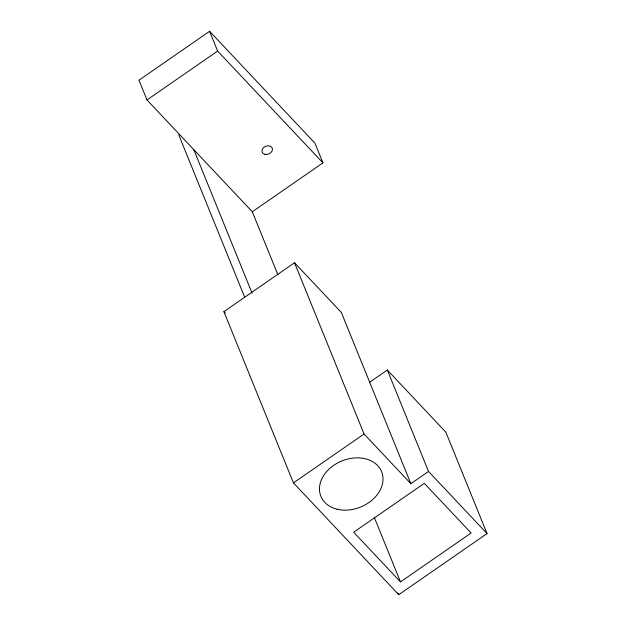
<?xml version="1.0" encoding="UTF-8"?>
<svg xmlns="http://www.w3.org/2000/svg" width="626" height="626" viewBox="0 0 626 626"><rect width="100%" height="100%" fill="white"/><g stroke="black" fill="none" stroke-linecap="round" stroke-linejoin="round"><path stroke-width="0.94" d="M252.301 211.76L322.93 162.862L314.901 143.104L209.593 31.3L138.964 80.198L146.993 99.957L252.301 211.76L277.952 274.916M146.993 99.957L217.613 51.058L209.593 31.3M387.337 370.036L445.845 432.151L487.036 533.579L398.754 594.7L293.438 482.896L223.905 311.654L294.525 262.756L341.334 312.444L410.867 483.687L428.528 471.464L387.337 370.036L369.684 382.259M293.438 482.896L364.066 433.998L294.525 262.756M400.491 581.914L471.112 533.016L424.303 483.327L353.682 532.217L400.491 581.914L374.379 517.616M217.613 51.058L322.93 162.862M428.528 471.464L487.036 533.579M364.066 433.998L410.867 483.687M223.905 311.654L225.243 313.07M398.019 592.892L398.754 594.7M193.794 149.645L252.106 293.234M178.715 134.778L244.688 297.256M337.078 509.204A32.771 24.883 -22.1 0 0 382.955 477.442A32.771 24.883 -22.1 0 0 333.689 465.368A32.771 24.883 -22.1 0 0 337.078 509.204M264.829 154.34A5.462 4.147 -22.1 0 0 272.474 149.051A5.462 4.147 -22.1 0 0 264.266 147.04A5.462 4.147 -22.1 0 0 264.829 154.34"/></g></svg>
